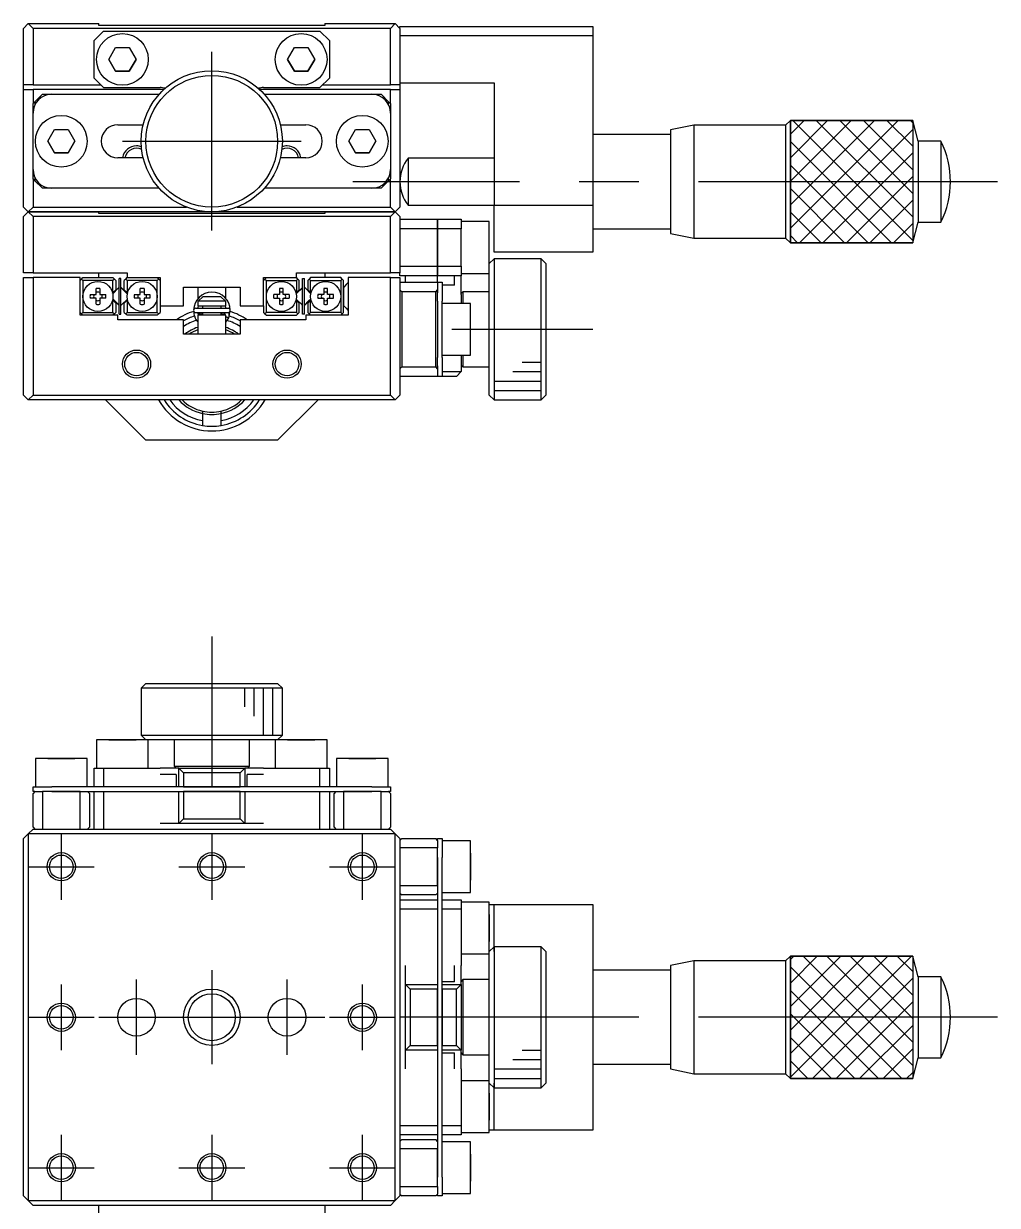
# Model space of a CAD drawing. Extents: x 10 to 399, y -6 to 244.
# Drawn here: x 101.4 to 204.9, y 118.2 to 243.9 of the extents above; entities that cross this region are included whole.
import ezdxf

# ---------------------------------------------------------------- set-up
doc = ezdxf.new("R2010")
doc.units = 0
doc.linetypes.add('CENTER', pattern=[50.8, 31.75, -6.35, 6.35, -6.35])
doc.layers.get('0').update_dxf_attribs({"linetype": 'CONTINUOUS'})
doc.layers.add('CENTER', color=1, linetype='CENTER')

msp = doc.modelspace()

# ---------------------------------------------------------------- linework, layer by layer
at = {"color": 7, "linetype": 'CONTINUOUS'}
for p, q in [((101.39, 243.39), (101.89, 243.89)), ((101.89, 243.89), (102.39, 243.39)), ((101.89, 243.89), (109.39, 243.89)), ((109.39, 243.69), (109.39, 243.89)), ((133.39, 243.89), (133.39, 243.69)), ((133.39, 243.89), (140.89, 243.89)), ((140.39, 243.39), (140.89, 243.89)), ((140.89, 243.89), (141.39, 243.39)), ((101.39, 237.39), (101.39, 243.39)), ((102.39, 243.39), (102.39, 237.39)), ((140.39, 243.39), (102.39, 243.39)), ((109.89, 243.09), (108.89, 242.09)), ((133.39, 243.69), (109.39, 243.69)), ((109.89, 243.09), (132.89, 243.09)), ((133.89, 242.09), (132.89, 243.09)), ((140.39, 237.39), (140.39, 243.39)), ((141.39, 243.59), (161.89, 243.59)), ((141.39, 243.39), (141.39, 243.59)), ((141.39, 243.39), (141.39, 237.39)), ((161.89, 242.59), (141.39, 242.59)), ((161.89, 243.59), (161.89, 242.59)), ((161.89, 242.59), (161.89, 224.59)), ((108.89, 238.09), (108.89, 242.09)), ((110.45, 240.09), (111.17, 241.34)), ((111.17, 241.34), (112.61, 241.34)), ((112.61, 241.34), (113.34, 240.09)), ((129.45, 240.09), (130.17, 241.34)), ((130.17, 241.34), (131.61, 241.34)), ((131.61, 241.34), (132.34, 240.09)), ((133.89, 242.09), (133.89, 238.09)), ((111.17, 238.84), (110.45, 240.09)), ((110.45, 240.09), (111.17, 238.84)), ((113.34, 240.09), (112.61, 238.84)), ((112.61, 238.84), (113.34, 240.09)), ((130.17, 238.84), (129.45, 240.09)), ((129.45, 240.09), (130.17, 238.84)), ((132.34, 240.09), (131.61, 238.84)), ((131.61, 238.84), (132.34, 240.09)), ((112.61, 238.84), (111.17, 238.84)), ((111.17, 238.84), (112.61, 238.84)), ((131.61, 238.84), (130.17, 238.84)), ((130.17, 238.84), (131.61, 238.84)), ((108.89, 238.09), (109.89, 237.09)), ((132.89, 237.09), (133.89, 238.09)), ((141.39, 237.59), (151.39, 237.59)), ((151.39, 237.59), (151.39, 224.59)), ((102.39, 237.39), (101.39, 237.39)), ((101.39, 236.89), (101.39, 237.39)), ((101.39, 236.89), (102.39, 236.89)), ((101.39, 224.39), (101.39, 236.89)), ((102.39, 237.39), (109.59, 237.39)), ((102.39, 236.89), (102.39, 235.39)), ((116.29, 236.89), (102.39, 236.89)), ((103.39, 236.39), (102.59, 235.59)), ((103.39, 236.39), (104.39, 236.39)), ((104.39, 236.39), (115.8, 236.39)), ((109.89, 237.09), (115.89, 237.09)), ((140.39, 236.89), (126.49, 236.89)), ((126.89, 237.09), (132.89, 237.09)), ((126.98, 236.39), (138.39, 236.39)), ((133.19, 237.39), (140.39, 237.39)), ((138.39, 236.39), (139.39, 236.39)), ((140.19, 235.59), (139.39, 236.39)), ((141.39, 237.39), (140.39, 237.39)), ((140.39, 235.39), (140.39, 236.89)), ((140.39, 236.89), (141.39, 236.89)), ((141.39, 237.39), (141.39, 236.89)), ((141.39, 236.89), (141.39, 224.39)), ((102.39, 235.39), (102.59, 235.59)), ((102.39, 234.39), (102.39, 235.39)), ((102.59, 235.59), (102.59, 235.27)), ((140.19, 235.27), (140.19, 235.59)), ((140.19, 235.59), (140.39, 235.39)), ((140.39, 235.39), (140.39, 234.39)), ((102.39, 228.39), (102.39, 234.39)), ((140.39, 234.39), (140.39, 228.39)), ((103.95, 231.39), (104.67, 232.64)), ((104.67, 232.64), (106.11, 232.64)), ((106.11, 232.64), (106.84, 231.39)), ((111.39, 233.14), (114.1, 233.14)), ((128.68, 233.14), (131.39, 233.14)), ((135.95, 231.39), (136.67, 232.64)), ((136.67, 232.64), (138.11, 232.64)), ((138.11, 232.64), (138.84, 231.39)), ((172.64, 233.09), (170.14, 232.59)), ((170.14, 232.59), (170.14, 225.23)), ((172.64, 233.09), (172.64, 225.06)), ((182.39, 233.09), (172.64, 233.09)), ((182.89, 233.59), (182.39, 233.09)), ((182.39, 233.09), (182.39, 225.06)), ((182.89, 233.59), (195.89, 233.59)), ((182.89, 220.59), (182.89, 233.59)), ((195.89, 233.59), (195.89, 224.89)), ((196.48, 231.39), (195.89, 233.59)), ((195.89, 233.59), (195.89, 220.59)), ((104.67, 230.14), (103.95, 231.39)), ((103.95, 231.39), (104.67, 230.14)), ((106.84, 231.39), (106.11, 230.14)), ((106.11, 230.14), (106.84, 231.39)), ((136.67, 230.14), (135.95, 231.39)), ((135.95, 231.39), (136.67, 230.14)), ((138.84, 231.39), (138.11, 230.14)), ((138.11, 230.14), (138.84, 231.39)), ((170.14, 232.09), (161.89, 232.09)), ((196.48, 231.39), (196.48, 225.64)), ((198.89, 231.39), (196.48, 231.39)), ((198.89, 231.39), (198.89, 225.64)), ((106.11, 230.14), (104.67, 230.14)), ((104.67, 230.14), (106.11, 230.14)), ((138.11, 230.14), (136.67, 230.14)), ((136.67, 230.14), (138.11, 230.14)), ((114.1, 229.64), (111.39, 229.64)), ((131.39, 229.64), (128.68, 229.64)), ((142.27, 229.59), (142.27, 226.25)), ((151.39, 229.59), (142.27, 229.59)), ((102.39, 227.39), (102.39, 228.39)), ((102.59, 227.52), (102.59, 227.19)), ((140.19, 227.19), (140.19, 227.52)), ((140.39, 228.39), (140.39, 227.39)), ((102.59, 227.19), (102.39, 227.39)), ((102.39, 227.39), (102.39, 224.39)), ((102.59, 227.19), (103.39, 226.39)), ((104.39, 226.39), (103.39, 226.39)), ((115.8, 226.39), (104.39, 226.39)), ((138.39, 226.39), (126.98, 226.39)), ((139.39, 226.39), (138.39, 226.39)), ((139.39, 226.39), (140.19, 227.19)), ((140.39, 227.39), (140.19, 227.19)), ((140.39, 224.39), (140.39, 227.39)), ((142.27, 226.25), (142.27, 224.59)), ((170.14, 225.23), (170.14, 221.59)), ((172.64, 225.06), (172.64, 221.09)), ((182.39, 225.06), (182.39, 221.09)), ((196.48, 225.64), (196.48, 222.79)), ((198.89, 225.64), (198.89, 222.79)), ((101.39, 224.39), (101.89, 223.89)), ((101.39, 223.39), (101.89, 223.89)), ((101.89, 223.89), (102.39, 224.39)), ((121.39, 223.89), (101.89, 223.89)), ((101.89, 223.89), (102.39, 223.39)), ((101.89, 223.89), (109.39, 223.89)), ((102.39, 224.39), (118.7, 224.39)), ((109.39, 223.69), (109.39, 223.89)), ((133.39, 223.69), (109.39, 223.69)), ((140.89, 223.89), (121.39, 223.89)), ((124.08, 224.39), (140.39, 224.39)), ((133.39, 223.89), (133.39, 223.69)), ((133.39, 223.89), (140.89, 223.89)), ((140.39, 224.39), (140.89, 223.89)), ((140.39, 223.39), (140.89, 223.89)), ((140.89, 223.89), (141.39, 224.39)), ((140.89, 223.89), (141.39, 223.39)), ((142.27, 224.59), (151.39, 224.59)), ((151.39, 224.59), (161.89, 224.59)), ((151.39, 219.59), (151.39, 224.59)), ((161.89, 224.59), (161.89, 219.59)), ((182.89, 224.89), (182.89, 220.59)), ((101.39, 217.39), (101.39, 223.39)), ((140.39, 223.39), (102.39, 223.39)), ((102.39, 223.39), (102.39, 217.39)), ((140.39, 217.39), (140.39, 223.39)), ((141.39, 223.39), (141.39, 217.39)), ((141.39, 223.09), (145.39, 223.09)), ((145.39, 223.09), (147.89, 223.09)), ((145.39, 222.09), (145.39, 223.09)), ((145.39, 223.09), (145.39, 222.09)), ((147.89, 223.09), (147.89, 222.09)), ((150.89, 222.84), (147.89, 222.84)), ((150.89, 217.34), (150.89, 222.84)), ((195.89, 220.59), (196.48, 222.79)), ((196.48, 222.79), (198.89, 222.79)), ((145.39, 222.09), (141.39, 222.09)), ((147.89, 222.09), (145.39, 222.09)), ((145.39, 222.09), (145.39, 218.09)), ((145.39, 218.09), (145.39, 222.09)), ((147.89, 218.09), (147.89, 222.09)), ((161.89, 222.09), (170.14, 222.09)), ((170.14, 221.59), (172.64, 221.09)), ((172.64, 221.09), (182.39, 221.09)), ((182.39, 221.09), (182.89, 220.59)), ((195.89, 220.59), (182.89, 220.59)), ((151.39, 218.89), (150.89, 218.39)), ((161.89, 219.59), (151.39, 219.59)), ((151.39, 218.89), (151.39, 203.89)), ((156.39, 218.89), (151.39, 218.89)), ((156.39, 203.89), (156.39, 218.89)), ((156.89, 218.39), (156.39, 218.89)), ((102.39, 217.39), (101.39, 217.39)), ((102.39, 217.39), (112.39, 217.39)), ((109.39, 216.89), (109.39, 217.39)), ((112.39, 217.39), (112.39, 216.89)), ((130.39, 216.89), (130.39, 217.39)), ((130.39, 217.39), (140.39, 217.39)), ((133.39, 217.39), (133.39, 216.89)), ((141.39, 217.39), (140.39, 217.39)), ((141.39, 218.09), (145.39, 218.09)), ((141.39, 217.09), (141.39, 217.39)), ((145.39, 218.09), (147.89, 218.09)), ((145.39, 217.09), (145.39, 218.09)), ((145.39, 218.09), (145.39, 217.09)), ((147.89, 218.09), (147.89, 217.09)), ((156.89, 218.39), (156.89, 204.39)), ((101.39, 216.89), (102.39, 216.89)), ((101.39, 204.39), (101.39, 216.89)), ((107.39, 216.89), (102.39, 216.89)), ((102.39, 216.89), (102.39, 204.39)), ((107.39, 212.89), (107.39, 216.89)), ((107.54, 216.74), (107.39, 216.59)), ((107.54, 216.74), (107.69, 216.89)), ((107.69, 216.59), (107.54, 216.74)), ((107.69, 216.89), (110.89, 216.89)), ((107.69, 216.59), (107.69, 214.89)), ((110.89, 216.59), (107.69, 216.59)), ((110.89, 216.89), (111.04, 216.74)), ((111.04, 216.74), (110.89, 216.59)), ((110.89, 215.29), (110.89, 216.59)), ((111.19, 216.59), (111.04, 216.74)), ((111.19, 216.59), (111.19, 215.59)), ((111.54, 212.99), (111.54, 216.79)), ((111.74, 216.79), (111.54, 216.79)), ((111.74, 212.99), (111.74, 216.79)), ((112.24, 216.74), (112.09, 216.59)), ((112.09, 215.59), (112.09, 216.59)), ((112.24, 216.74), (112.39, 216.89)), ((112.39, 216.59), (112.24, 216.74)), ((112.39, 216.89), (115.89, 216.89)), ((112.39, 216.59), (112.39, 215.29)), ((115.59, 216.59), (112.39, 216.59)), ((115.59, 216.89), (115.74, 216.74)), ((115.74, 216.74), (115.59, 216.59)), ((115.59, 214.89), (115.59, 216.59)), ((115.89, 216.59), (115.74, 216.74)), ((115.89, 216.89), (115.89, 213.89)), ((126.89, 216.89), (130.39, 216.89)), ((126.89, 213.89), (126.89, 216.89)), ((126.89, 216.59), (127.04, 216.74)), ((127.19, 216.89), (127.04, 216.74)), ((127.04, 216.74), (127.19, 216.59)), ((127.19, 214.89), (127.19, 216.59)), ((127.19, 216.59), (130.39, 216.59)), ((130.54, 216.74), (130.39, 216.89)), ((130.39, 216.59), (130.54, 216.74)), ((130.39, 216.59), (130.39, 215.29)), ((130.54, 216.74), (130.69, 216.59)), ((130.69, 215.59), (130.69, 216.59)), ((131.04, 216.79), (131.24, 216.79)), ((131.04, 212.99), (131.04, 216.79)), ((131.24, 212.99), (131.24, 216.79)), ((131.59, 216.59), (131.74, 216.74)), ((131.59, 216.59), (131.59, 215.59)), ((131.89, 216.89), (131.74, 216.74)), ((131.74, 216.74), (131.89, 216.59)), ((135.09, 216.89), (131.89, 216.89)), ((131.89, 216.59), (135.09, 216.59)), ((131.89, 215.29), (131.89, 216.59)), ((135.24, 216.74), (135.09, 216.89)), ((135.09, 216.59), (135.24, 216.74)), ((135.09, 216.59), (135.09, 214.89)), ((135.24, 216.74), (135.39, 216.59)), ((135.39, 213.19), (135.39, 216.59)), ((135.66, 216.14), (135.41, 215.89)), ((135.89, 216.37), (135.66, 216.14)), ((135.89, 216.89), (135.89, 212.89)), ((140.39, 216.89), (135.89, 216.89)), ((140.39, 204.39), (140.39, 216.89)), ((140.39, 216.89), (141.39, 216.89)), ((145.39, 217.09), (141.39, 217.09)), ((141.39, 216.89), (141.39, 204.39)), ((141.39, 216.39), (145.39, 216.39)), ((141.99, 216.39), (141.99, 217.09)), ((147.89, 217.09), (145.39, 217.09)), ((145.39, 216.39), (145.39, 217.09)), ((145.39, 216.39), (145.39, 215.59)), ((145.39, 216.39), (145.89, 216.39)), ((145.89, 216.39), (145.89, 214.39)), ((147.19, 216.09), (147.19, 217.09)), ((147.89, 217.34), (150.89, 217.34)), ((147.89, 215.09), (147.89, 217.09)), ((150.89, 204.39), (150.89, 217.34)), ((150.89, 215.39), (150.89, 217.34)), ((107.69, 214.89), (107.69, 213.19)), ((108.47, 215.09), (109.09, 215.09)), ((109.09, 215.09), (109.09, 215.72)), ((109.49, 215.72), (109.49, 215.09)), ((109.49, 215.09), (110.12, 215.09)), ((110.85, 215.25), (110.89, 215.29)), ((111.48, 215.79), (110.87, 215.18)), ((110.89, 215.29), (111.19, 215.59)), ((111.77, 215.79), (112.41, 215.15)), ((112.42, 215.18), (111.8, 215.79)), ((112.09, 215.59), (112.39, 215.29)), ((112.39, 215.29), (112.43, 215.25)), ((113.17, 215.09), (113.79, 215.09)), ((113.79, 215.09), (113.79, 215.72)), ((114.19, 215.72), (114.19, 215.09)), ((114.19, 215.09), (114.82, 215.09)), ((115.59, 213.19), (115.59, 214.89)), ((118.39, 215.89), (120.32, 215.89)), ((118.39, 213.89), (118.39, 215.89)), ((119.89, 215.89), (119.89, 214.62)), ((119.95, 214.39), (120.48, 214.89)), ((120.32, 215.89), (122.47, 215.89)), ((120.48, 214.89), (122.31, 214.89)), ((122.31, 214.89), (122.84, 214.39)), ((122.47, 215.89), (124.39, 215.89)), ((122.89, 214.66), (122.89, 215.89)), ((124.39, 215.89), (124.39, 213.89)), ((127.19, 213.19), (127.19, 214.89)), ((128.59, 215.09), (127.97, 215.09)), ((128.59, 215.72), (128.59, 215.09)), ((128.99, 215.09), (128.99, 215.72)), ((129.62, 215.09), (128.99, 215.09)), ((130.39, 215.29), (130.35, 215.25)), ((131.02, 215.79), (130.37, 215.15)), ((130.98, 215.79), (130.37, 215.18)), ((130.69, 215.59), (130.39, 215.29)), ((131.92, 215.18), (131.3, 215.79)), ((131.89, 215.29), (131.59, 215.59)), ((131.93, 215.25), (131.89, 215.29)), ((133.29, 215.09), (132.67, 215.09)), ((133.29, 215.72), (133.29, 215.09)), ((133.69, 215.09), (133.69, 215.72)), ((134.32, 215.09), (133.69, 215.09)), ((135.09, 214.89), (135.09, 213.19)), ((135.41, 213.89), (135.41, 215.89)), ((141.39, 215.59), (141.59, 215.39)), ((141.59, 215.39), (141.59, 207.39)), ((145.19, 215.39), (141.59, 215.39)), ((145.19, 215.39), (145.39, 215.59)), ((145.19, 207.39), (145.19, 215.39)), ((145.39, 215.59), (145.39, 215.27)), ((145.39, 215.27), (145.39, 215.59)), ((145.39, 214.39), (145.39, 215.27)), ((147.19, 216.09), (145.89, 216.09)), ((148.09, 215.39), (147.89, 215.19)), ((147.89, 215.09), (147.89, 214.14)), ((148.09, 215.39), (148.09, 214.14)), ((150.89, 215.39), (148.09, 215.39)), ((150.89, 207.39), (150.89, 215.39)), ((150.89, 207.39), (150.89, 215.39)), ((109.09, 214.69), (108.47, 214.69)), ((109.09, 214.07), (109.09, 214.69)), ((109.49, 214.69), (109.49, 214.07)), ((110.12, 214.69), (109.49, 214.69)), ((110.89, 214.49), (110.85, 214.53)), ((111.13, 214.38), (110.87, 214.64)), ((110.87, 214.61), (111.48, 213.99)), ((111.19, 214.19), (110.89, 214.49)), ((110.89, 213.19), (110.89, 214.49)), ((111.52, 213.99), (111.13, 214.38)), ((111.19, 214.19), (111.19, 213.19)), ((111.8, 213.99), (112.42, 214.61)), ((112.39, 214.49), (112.09, 214.19)), ((112.09, 213.19), (112.09, 214.19)), ((112.43, 214.53), (112.39, 214.49)), ((112.39, 214.49), (112.39, 213.19)), ((113.79, 214.69), (113.17, 214.69)), ((113.79, 214.07), (113.79, 214.69)), ((114.19, 214.69), (114.19, 214.07)), ((114.82, 214.69), (114.19, 214.69)), ((115.89, 213.89), (115.89, 213.19)), ((115.89, 213.89), (118.39, 213.89)), ((123.13, 213.62), (119.68, 213.62)), ((119.89, 214.62), (119.89, 214.62)), ((119.89, 214.62), (119.89, 214.62)), ((119.95, 214.39), (119.89, 214.39)), ((119.89, 214.39), (119.89, 213.89)), ((119.89, 213.89), (122.89, 213.89)), ((119.92, 213.62), (119.99, 213.89)), ((122.84, 214.39), (119.95, 214.39)), ((120.39, 213.89), (120.39, 213.62)), ((122.39, 213.62), (122.39, 213.89)), ((122.82, 213.89), (122.89, 213.62)), ((122.89, 214.39), (122.84, 214.39)), ((122.89, 213.89), (122.89, 214.39)), ((124.39, 213.89), (126.89, 213.89)), ((126.89, 213.89), (126.89, 213.19)), ((127.97, 214.69), (128.59, 214.69)), ((128.59, 214.69), (128.59, 214.07)), ((128.99, 214.07), (128.99, 214.69)), ((128.99, 214.69), (129.62, 214.69)), ((130.35, 214.53), (130.39, 214.49)), ((130.37, 214.61), (130.98, 213.99)), ((130.39, 214.49), (130.39, 213.19)), ((130.39, 214.49), (130.69, 214.19)), ((130.69, 213.19), (130.69, 214.19)), ((131.27, 213.99), (131.65, 214.38)), ((131.3, 213.99), (131.92, 214.61)), ((131.59, 214.19), (131.89, 214.49)), ((131.59, 214.19), (131.59, 213.19)), ((131.65, 214.38), (131.91, 214.64)), ((131.89, 214.49), (131.93, 214.53)), ((131.89, 213.19), (131.89, 214.49)), ((132.67, 214.69), (133.29, 214.69)), ((133.29, 214.69), (133.29, 214.07)), ((133.69, 214.07), (133.69, 214.69)), ((133.69, 214.69), (134.32, 214.69)), ((135.41, 213.89), (135.66, 213.64)), ((135.66, 213.64), (135.89, 213.41)), ((145.39, 214.39), (145.39, 208.39)), ((145.89, 208.39), (145.89, 214.39)), ((148.89, 214.14), (145.89, 214.14)), ((148.89, 208.64), (148.89, 214.14)), ((107.39, 213.19), (107.54, 213.04)), ((111.39, 212.89), (107.39, 212.89)), ((107.54, 213.04), (107.69, 213.19)), ((107.69, 212.89), (107.54, 213.04)), ((107.69, 213.19), (110.89, 213.19)), ((110.89, 213.19), (111.04, 213.04)), ((111.04, 213.04), (110.89, 212.89)), ((111.04, 213.04), (111.19, 213.19)), ((111.39, 212.39), (111.39, 212.89)), ((118.39, 212.39), (111.39, 212.39)), ((111.54, 212.99), (111.74, 212.99)), ((112.09, 213.19), (112.24, 213.04)), ((112.24, 213.04), (112.39, 213.19)), ((112.39, 212.89), (112.24, 213.04)), ((112.39, 213.19), (115.59, 213.19)), ((115.59, 212.89), (112.39, 212.89)), ((115.59, 213.19), (115.74, 213.04)), ((115.74, 213.04), (115.59, 212.89)), ((115.74, 213.04), (115.89, 213.19)), ((118.39, 210.89), (118.39, 212.39)), ((119.6, 212.68), (119.6, 212.68)), ((119.6, 212.68), (119.6, 212.68)), ((119.6, 212.68), (119.6, 212.67)), ((119.6, 212.67), (119.6, 212.67)), ((119.6, 212.67), (119.6, 212.67)), ((119.6, 212.67), (119.6, 212.66)), ((119.6, 212.66), (119.62, 212.62)), ((119.62, 212.62), (119.62, 212.62)), ((119.62, 212.62), (119.62, 212.62)), ((119.62, 212.62), (119.62, 212.62)), ((119.62, 212.62), (119.62, 212.62)), ((119.62, 212.62), (119.63, 212.6)), ((119.68, 213.17), (123.13, 213.17)), ((122.89, 212.89), (119.89, 212.89)), ((119.89, 212.89), (119.89, 210.89)), ((119.99, 212.89), (119.92, 213.17)), ((120.01, 212.94), (120.02, 212.96)), ((120.01, 212.93), (120.01, 212.94)), ((120.01, 212.92), (120.01, 212.93)), ((120.01, 212.9), (120.01, 212.92)), ((120.01, 212.89), (120.01, 212.9)), ((120.02, 212.98), (120.03, 213)), ((120.02, 212.97), (120.02, 212.98)), ((120.02, 212.96), (120.02, 212.97)), ((120.03, 213.01), (120.04, 213.02)), ((120.03, 213), (120.03, 213.01)), ((120.04, 213.02), (120.05, 213.03)), ((120.05, 213.04), (120.06, 213.06)), ((120.05, 213.03), (120.05, 213.04)), ((120.06, 213.06), (120.07, 213.07)), ((120.07, 213.07), (120.08, 213.08)), ((120.08, 213.08), (120.09, 213.09)), ((120.09, 213.09), (120.1, 213.1)), ((120.1, 213.1), (120.11, 213.11)), ((120.11, 213.11), (120.12, 213.11)), ((120.12, 213.11), (120.13, 213.12)), ((120.13, 213.12), (120.14, 213.13)), ((120.14, 213.13), (120.15, 213.14)), ((120.15, 213.14), (120.16, 213.14)), ((120.16, 213.14), (120.17, 213.15)), ((120.17, 213.15), (120.19, 213.15)), ((120.19, 213.15), (120.2, 213.16)), ((120.2, 213.16), (120.21, 213.16)), ((120.21, 213.16), (120.23, 213.17)), ((120.23, 213.17), (120.24, 213.17)), ((120.24, 213.17), (120.25, 213.17)), ((120.25, 213.17), (120.27, 213.17)), ((120.27, 213.17), (120.28, 213.17)), ((120.28, 213.17), (120.29, 213.17)), ((120.39, 213.17), (120.39, 212.89)), ((120.39, 213.01), (120.39, 212.89)), ((122.39, 212.89), (122.39, 213.17)), ((122.39, 212.89), (122.39, 213.01)), ((122.39, 212.89), (122.39, 213.01)), ((122.53, 213.17), (122.54, 213.17)), ((122.54, 213.17), (122.56, 213.17)), ((122.56, 213.17), (122.57, 213.17)), ((122.57, 213.17), (122.58, 213.17)), ((122.58, 213.17), (122.6, 213.16)), ((122.6, 213.16), (122.61, 213.16)), ((122.61, 213.16), (122.62, 213.16)), ((122.62, 213.16), (122.63, 213.15)), ((122.63, 213.15), (122.65, 213.15)), ((122.65, 213.15), (122.66, 213.14)), ((122.66, 213.14), (122.67, 213.13)), ((122.67, 213.13), (122.68, 213.13)), ((122.68, 213.13), (122.69, 213.12)), ((122.69, 213.12), (122.7, 213.11)), ((122.7, 213.11), (122.71, 213.1)), ((122.71, 213.1), (122.72, 213.09)), ((122.72, 213.09), (122.73, 213.08)), ((122.73, 213.08), (122.74, 213.07)), ((122.74, 213.07), (122.75, 213.06)), ((122.75, 213.06), (122.76, 213.05)), ((122.76, 213.05), (122.77, 213.04)), ((122.77, 213.04), (122.77, 213.03)), ((122.77, 213.03), (122.78, 213.02)), ((122.78, 213.02), (122.78, 213)), ((122.78, 213), (122.79, 212.99)), ((122.79, 212.99), (122.79, 212.98)), ((122.79, 212.98), (122.8, 212.97)), ((122.8, 212.97), (122.8, 212.95)), ((122.8, 212.95), (122.8, 212.94)), ((122.8, 212.94), (122.8, 212.93)), ((122.8, 212.93), (122.8, 212.91)), ((122.8, 212.91), (122.8, 212.9)), ((122.8, 212.9), (122.8, 212.89)), ((122.89, 210.89), (122.89, 212.89)), ((122.91, 212.71), (122.89, 212.72)), ((123.19, 212.61), (122.89, 212.71)), ((122.89, 212.14), (123.19, 212.62)), ((122.92, 212.7), (122.91, 212.71)), ((122.94, 212.69), (122.92, 212.7)), ((122.96, 212.69), (122.94, 212.69)), ((122.98, 212.68), (122.96, 212.69)), ((122.99, 212.67), (122.98, 212.68)), ((123.01, 212.66), (122.99, 212.67)), ((123.03, 212.66), (123.01, 212.66)), ((123.05, 212.65), (123.03, 212.66)), ((123.06, 212.64), (123.05, 212.65)), ((123.08, 212.64), (123.06, 212.64)), ((123.09, 212.63), (123.08, 212.64)), ((123.11, 212.63), (123.09, 212.63)), ((123.12, 212.62), (123.11, 212.63)), ((123.14, 212.62), (123.12, 212.62)), ((123.15, 212.62), (123.14, 212.62)), ((123.16, 212.61), (123.15, 212.62)), ((123.17, 212.61), (123.16, 212.61)), ((123.18, 212.61), (123.17, 212.61)), ((123.19, 212.61), (123.18, 212.61)), ((123.18, 212.61), (123.18, 212.61)), ((123.18, 212.58), (123.19, 212.61)), ((123.19, 212.61), (123.36, 213.37)), ((123.19, 212.62), (123.21, 212.65)), ((123.19, 212.62), (123.19, 212.62)), ((123.19, 212.62), (123.19, 212.61)), ((123.19, 212.61), (123.19, 212.61)), ((123.2, 213.17), (123.2, 213.18)), ((123.21, 213.14), (123.2, 213.17)), ((123.23, 213.1), (123.21, 213.14)), ((123.21, 212.65), (123.22, 212.68)), ((123.22, 212.68), (123.23, 212.72)), ((123.23, 213.07), (123.23, 213.1)), ((123.24, 213.03), (123.23, 213.07)), ((123.23, 212.72), (123.24, 212.75)), ((123.25, 213), (123.24, 213.03)), ((123.24, 212.79), (123.25, 212.82)), ((123.24, 212.75), (123.24, 212.79)), ((123.25, 212.96), (123.25, 213)), ((123.25, 212.93), (123.25, 212.96)), ((123.25, 212.89), (123.25, 212.93)), ((123.25, 212.86), (123.25, 212.89)), ((123.25, 212.82), (123.25, 212.86)), ((124.39, 212.39), (124.39, 210.89)), ((131.39, 212.39), (124.39, 212.39)), ((127.04, 213.04), (126.89, 213.19)), ((127.19, 213.19), (127.04, 213.04)), ((127.04, 213.04), (127.19, 212.89)), ((130.39, 213.19), (127.19, 213.19)), ((127.19, 212.89), (130.39, 212.89)), ((130.54, 213.04), (130.39, 213.19)), ((130.39, 212.89), (130.54, 213.04)), ((130.69, 213.19), (130.54, 213.04)), ((131.24, 212.99), (131.04, 212.99)), ((131.39, 212.89), (131.39, 212.39)), ((135.89, 212.89), (131.39, 212.89)), ((131.74, 213.04), (131.59, 213.19)), ((131.89, 213.19), (131.74, 213.04)), ((131.74, 213.04), (131.89, 212.89)), ((135.09, 213.19), (131.89, 213.19)), ((135.24, 213.04), (135.09, 213.19)), ((135.09, 212.89), (135.24, 213.04)), ((135.39, 213.19), (135.24, 213.04)), ((124.39, 210.89), (118.39, 210.89)), ((145.89, 208.64), (148.89, 208.64)), ((147.89, 208.64), (147.89, 206.89)), ((148.09, 208.64), (148.09, 207.39)), ((141.59, 207.39), (141.39, 207.19)), ((141.59, 207.39), (145.19, 207.39)), ((145.39, 207.19), (145.19, 207.39)), ((145.39, 207.52), (145.39, 208.39)), ((145.39, 207.52), (145.39, 207.19)), ((145.39, 207.19), (145.39, 207.52)), ((145.89, 208.39), (145.89, 206.39)), ((147.89, 207.59), (148.09, 207.39)), ((148.09, 207.39), (150.89, 207.39)), ((150.89, 204.39), (150.89, 207.39)), ((145.39, 206.39), (141.39, 206.39)), ((145.39, 207.19), (145.39, 206.39)), ((145.89, 206.39), (145.39, 206.39)), ((145.89, 206.89), (147.89, 206.89)), ((147.39, 206.39), (145.89, 206.39)), ((147.89, 206.89), (147.39, 206.39)), ((101.39, 204.39), (101.89, 203.89)), ((101.89, 203.89), (102.39, 204.39)), ((140.89, 203.89), (101.89, 203.89)), ((102.39, 204.39), (140.39, 204.39)), ((110.09, 203.89), (114.39, 199.59)), ((128.39, 199.59), (132.69, 203.89)), ((140.39, 204.39), (140.89, 203.89)), ((140.89, 203.89), (141.39, 204.39)), ((150.89, 204.39), (151.39, 203.89)), ((151.39, 203.89), (156.39, 203.89)), ((156.39, 203.89), (156.89, 204.39)), ((156.39, 203.89), (156.39, 203.89)), ((156.89, 204.39), (156.89, 204.39)), ((120.39, 202.71), (120.39, 202.45)), ((120.39, 202.45), (120.39, 201.68)), ((122.39, 202.45), (122.39, 202.71)), ((122.39, 201.18), (122.39, 202.45)), ((122.39, 201.68), (122.39, 202.45)), ((120.39, 201.68), (120.39, 201.18)), ((122.39, 201.18), (122.39, 201.68)), ((128.39, 199.59), (114.39, 199.59)), ((114.39, 173.75), (113.89, 173.25)), ((114.39, 173.75), (121.32, 173.75)), ((121.32, 173.75), (128.39, 173.75)), ((128.89, 173.25), (128.39, 173.75)), ((121.31, 173.25), (113.89, 173.25)), ((113.89, 173.25), (113.89, 168.25)), ((128.89, 173.25), (121.31, 173.25)), ((128.89, 168.25), (128.89, 173.25)), ((111.89, 167.75), (109.14, 167.75)), ((114.39, 167.75), (109.14, 167.75)), ((109.14, 167.75), (109.14, 164.75)), ((111.17, 167.75), (110.45, 167.75)), ((110.45, 167.75), (111.17, 167.75)), ((112.61, 167.75), (111.17, 167.75)), ((111.17, 167.75), (112.61, 167.75)), ((114.39, 167.75), (111.89, 167.75)), ((113.34, 167.75), (112.61, 167.75)), ((112.61, 167.75), (113.34, 167.75)), ((113.89, 168.25), (128.89, 168.25)), ((113.89, 168.25), (114.39, 167.75)), ((128.39, 167.75), (114.39, 167.75)), ((114.64, 164.75), (114.64, 167.75)), ((117.39, 167.75), (117.39, 164.95)), ((125.39, 164.95), (125.39, 167.75)), ((128.14, 167.75), (128.14, 164.75)), ((128.39, 167.75), (128.89, 168.25)), ((130.89, 167.75), (128.39, 167.75)), ((133.64, 167.75), (128.39, 167.75)), ((130.17, 167.75), (129.45, 167.75)), ((129.45, 167.75), (130.17, 167.75)), ((131.61, 167.75), (130.17, 167.75)), ((130.17, 167.75), (131.61, 167.75)), ((133.64, 167.75), (130.89, 167.75)), ((132.34, 167.75), (131.61, 167.75)), ((131.61, 167.75), (132.34, 167.75)), ((133.64, 164.75), (133.64, 167.75)), ((105.39, 165.75), (102.64, 165.75)), ((108.14, 165.75), (102.64, 165.75)), ((102.64, 165.75), (102.64, 162.75)), ((104.67, 165.75), (103.95, 165.75)), ((103.95, 165.75), (104.67, 165.75)), ((106.11, 165.75), (104.67, 165.75)), ((104.67, 165.75), (106.11, 165.75)), ((108.14, 165.75), (105.39, 165.75)), ((106.84, 165.75), (106.11, 165.75)), ((106.11, 165.75), (106.84, 165.75)), ((108.14, 162.75), (108.14, 165.75)), ((108.89, 162.75), (108.89, 164.75)), ((108.89, 164.75), (109.89, 164.75)), ((109.89, 164.75), (109.89, 162.75)), ((109.89, 164.75), (115.89, 164.75)), ((117.59, 164.75), (115.89, 164.75)), ((117.39, 164.95), (125.39, 164.95)), ((117.39, 164.95), (117.59, 164.75)), ((117.89, 164.75), (117.59, 164.75)), ((117.89, 164.75), (120.14, 164.75)), ((117.89, 164.75), (118.39, 164.25)), ((117.89, 162.75), (117.89, 164.75)), ((120.14, 164.75), (122.64, 164.75)), ((122.64, 164.75), (124.89, 164.75)), ((124.89, 164.75), (124.39, 164.25)), ((125.19, 164.75), (124.89, 164.75)), ((124.89, 164.75), (124.89, 162.75)), ((125.19, 164.75), (125.39, 164.95)), ((126.89, 164.75), (125.19, 164.75)), ((126.89, 164.75), (132.89, 164.75)), ((132.89, 162.75), (132.89, 164.75)), ((132.89, 164.75), (133.89, 164.75)), ((133.89, 164.75), (133.89, 162.75)), ((137.39, 165.75), (134.64, 165.75)), ((140.14, 165.75), (134.64, 165.75)), ((134.64, 165.75), (134.64, 162.75)), ((136.67, 165.75), (135.95, 165.75)), ((135.95, 165.75), (136.67, 165.75)), ((138.11, 165.75), (136.67, 165.75)), ((136.67, 165.75), (138.11, 165.75)), ((140.14, 165.75), (137.39, 165.75)), ((138.84, 165.75), (138.11, 165.75)), ((138.11, 165.75), (138.84, 165.75)), ((140.14, 162.75), (140.14, 165.75)), ((117.62, 164.05), (115.89, 164.05)), ((117.62, 164.05), (117.62, 162.75)), ((118.39, 164.25), (118.39, 162.75)), ((124.39, 164.25), (118.39, 164.25)), ((124.39, 162.75), (124.39, 164.25)), ((126.89, 164.05), (125.16, 164.05)), ((125.16, 162.75), (125.16, 164.05)), ((102.39, 162.25), (102.39, 162.75)), ((102.39, 162.75), (104.39, 162.75)), ((102.59, 162.25), (102.39, 162.05)), ((102.59, 162.25), (102.39, 162.25)), ((102.59, 162.25), (103.39, 162.25)), ((103.39, 162.25), (103.39, 158.25)), ((104.39, 162.25), (103.39, 162.25)), ((104.39, 162.25), (103.39, 162.25)), ((118.39, 162.75), (104.39, 162.75)), ((107.39, 162.25), (104.39, 162.25)), ((104.39, 162.25), (107.39, 162.25)), ((107.39, 158.25), (107.39, 162.25)), ((107.39, 162.25), (118.39, 162.25)), ((108.39, 162.05), (108.19, 162.25)), ((108.89, 158.25), (108.89, 162.25)), ((109.89, 162.25), (109.89, 158.25)), ((117.89, 158.85), (117.89, 162.25)), ((118.39, 162.75), (124.39, 162.75)), ((124.39, 162.75), (118.39, 162.75)), ((118.39, 162.25), (124.39, 162.25)), ((118.39, 162.25), (118.39, 159.35)), ((124.39, 162.25), (118.39, 162.25)), ((138.39, 162.75), (124.39, 162.75)), ((124.39, 162.25), (135.39, 162.25)), ((124.39, 159.35), (124.39, 162.25)), ((124.89, 162.25), (124.89, 158.85)), ((132.89, 158.25), (132.89, 162.25)), ((133.89, 162.25), (133.89, 158.25)), ((134.59, 162.25), (134.39, 162.05)), ((135.39, 162.25), (135.39, 158.25)), ((138.39, 162.25), (135.39, 162.25)), ((135.39, 162.25), (138.39, 162.25)), ((138.39, 162.75), (140.39, 162.75)), ((139.39, 162.25), (138.39, 162.25)), ((139.39, 162.25), (138.39, 162.25)), ((139.39, 158.25), (139.39, 162.25)), ((139.39, 162.25), (140.19, 162.25)), ((140.39, 162.05), (140.19, 162.25)), ((140.39, 162.25), (140.19, 162.25)), ((140.39, 162.75), (140.39, 162.25)), ((102.39, 158.45), (102.39, 162.05)), ((108.39, 162.05), (108.39, 158.45)), ((134.39, 158.45), (134.39, 162.05)), ((140.39, 162.05), (140.39, 158.45)), ((102.39, 158.45), (102.59, 158.25)), ((108.19, 158.25), (108.39, 158.45)), ((117.89, 158.85), (115.89, 158.85)), ((118.39, 159.35), (117.89, 158.85)), ((124.89, 158.85), (117.89, 158.85)), ((118.39, 159.35), (124.39, 159.35)), ((124.39, 159.35), (124.89, 158.85)), ((126.89, 158.85), (124.89, 158.85)), ((134.39, 158.45), (134.59, 158.25)), ((140.19, 158.25), (140.39, 158.45)), ((101.39, 157.25), (101.89, 157.75)), ((101.39, 119.25), (101.39, 157.25)), ((101.89, 157.75), (102.39, 158.25)), ((140.89, 157.75), (101.89, 157.75)), ((101.89, 157.75), (101.89, 118.75)), ((102.39, 158.25), (140.39, 158.25)), ((140.39, 158.25), (140.89, 157.75)), ((140.89, 118.75), (140.89, 157.75)), ((140.89, 157.75), (141.39, 157.25)), ((141.39, 157.25), (141.39, 119.25)), ((141.59, 157.25), (141.39, 157.05)), ((141.59, 157.25), (145.19, 157.25)), ((145.39, 157.05), (145.19, 157.25)), ((145.39, 157.05), (145.39, 157.25)), ((145.39, 157.25), (145.89, 157.25)), ((145.89, 157.25), (145.89, 155.25)), ((145.39, 156.25), (141.39, 156.25)), ((145.39, 157.05), (145.39, 156.25)), ((145.39, 155.25), (145.39, 156.25)), ((145.39, 155.25), (145.39, 156.25)), ((148.89, 157), (145.89, 157)), ((148.89, 154.25), (148.89, 157)), ((148.89, 151.5), (148.89, 157)), ((145.39, 152.25), (145.39, 155.25)), ((145.39, 155.25), (145.39, 152.25)), ((145.89, 141.25), (145.89, 155.25)), ((148.89, 154.97), (148.89, 155.69)), ((148.89, 155.69), (148.89, 154.97)), ((148.89, 153.53), (148.89, 154.97)), ((148.89, 154.97), (148.89, 153.53)), ((148.89, 151.5), (148.89, 154.25)), ((148.89, 152.81), (148.89, 153.53)), ((148.89, 153.53), (148.89, 152.81)), ((141.39, 152.25), (145.39, 152.25)), ((145.39, 152.25), (145.39, 141.25)), ((141.39, 151.45), (141.59, 151.25)), ((145.19, 151.25), (141.59, 151.25)), ((145.19, 151.25), (145.39, 151.45)), ((145.89, 151.5), (148.89, 151.5)), ((141.39, 150.75), (145.39, 150.75)), ((145.39, 149.75), (141.39, 149.75)), ((145.89, 150.75), (147.89, 150.75)), ((147.89, 149.75), (145.89, 149.75)), ((147.89, 150.75), (147.89, 149.75)), ((150.89, 150.5), (147.89, 150.5)), ((147.89, 149.75), (147.89, 143.75)), ((150.89, 147.75), (150.89, 150.5)), ((150.89, 145.25), (150.89, 150.5)), ((150.89, 150.25), (151.39, 150.25)), ((151.39, 150.25), (161.89, 150.25)), ((151.39, 145.25), (151.39, 150.25)), ((161.89, 150.25), (161.89, 145.25)), ((150.89, 148.47), (150.89, 149.19)), ((150.89, 149.19), (150.89, 148.47)), ((150.89, 147.03), (150.89, 148.47)), ((150.89, 148.47), (150.89, 147.03)), ((150.89, 145.25), (150.89, 147.75)), ((150.89, 146.31), (150.89, 147.03)), ((150.89, 147.03), (150.89, 146.31)), ((151.39, 145.75), (150.89, 145.25)), ((151.39, 145.75), (151.39, 130.75)), ((156.39, 145.75), (151.39, 145.75)), ((156.39, 138.33), (156.39, 145.75)), ((156.89, 145.25), (156.39, 145.75)), ((147.89, 145), (150.89, 145)), ((150.89, 131.25), (150.89, 145.25)), ((151.39, 145.25), (151.39, 131.25)), ((156.89, 145.25), (156.89, 138.33)), ((161.89, 145.25), (161.89, 131.25)), ((182.89, 144.75), (182.39, 144.25)), ((182.89, 144.75), (182.89, 144.37)), ((182.89, 144.75), (195.89, 144.75)), ((182.89, 131.75), (182.89, 144.75)), ((195.89, 144.75), (195.89, 144.37)), ((196.48, 142.55), (195.89, 144.75)), ((195.89, 144.75), (195.89, 131.75)), ((141.99, 141.75), (141.99, 143.75)), ((147.19, 142.02), (147.19, 143.75)), ((147.89, 142.05), (147.89, 143.75)), ((170.14, 143.25), (161.89, 143.25)), ((172.64, 144.25), (170.14, 143.75)), ((170.14, 143.75), (170.14, 143.43)), ((170.14, 143.43), (170.14, 132.75)), ((172.64, 144.25), (172.64, 143.9)), ((182.39, 144.25), (172.64, 144.25)), ((172.64, 143.9), (172.64, 132.25)), ((182.39, 144.25), (182.39, 143.9)), ((182.39, 143.9), (182.39, 132.25)), ((147.19, 142.02), (145.89, 142.02)), ((148.09, 142.25), (147.89, 142.05)), ((147.89, 141.75), (147.89, 142.05)), ((148.09, 142.25), (148.09, 134.25)), ((150.89, 142.25), (148.09, 142.25)), ((196.48, 142.55), (196.48, 142.3)), ((198.89, 142.55), (196.48, 142.55)), ((196.48, 142.3), (196.48, 133.95)), ((198.89, 142.55), (198.89, 142.3)), ((198.89, 142.3), (198.89, 133.95)), ((141.99, 134.75), (141.99, 141.75)), ((142.49, 141.25), (141.99, 141.75)), ((141.99, 141.75), (145.39, 141.75)), ((145.39, 141.25), (142.49, 141.25)), ((142.49, 141.25), (142.49, 135.25)), ((145.39, 141.25), (145.39, 135.25)), ((145.39, 135.25), (145.39, 141.25)), ((145.89, 141.75), (147.89, 141.75)), ((147.39, 141.25), (145.89, 141.25)), ((145.89, 141.25), (145.89, 135.25)), ((145.89, 135.25), (145.89, 141.25)), ((147.89, 141.75), (147.39, 141.25)), ((147.39, 135.25), (147.39, 141.25)), ((147.89, 141.75), (147.89, 139.5)), ((147.89, 139.5), (147.89, 137)), ((156.39, 130.75), (156.39, 138.33)), ((156.89, 138.33), (156.89, 131.25)), ((147.89, 137), (147.89, 134.75)), ((142.49, 135.25), (141.99, 134.75)), ((145.39, 134.75), (141.99, 134.75)), ((141.99, 132.75), (141.99, 134.75)), ((142.49, 135.25), (145.39, 135.25)), ((145.39, 135.25), (145.39, 124.25)), ((145.89, 135.25), (147.39, 135.25)), ((145.89, 121.25), (145.89, 135.25)), ((147.89, 134.75), (145.89, 134.75)), ((145.89, 134.48), (147.19, 134.48)), ((147.19, 132.75), (147.19, 134.48)), ((147.89, 134.75), (147.39, 135.25)), ((147.89, 134.45), (147.89, 134.75)), ((147.89, 132.75), (147.89, 134.45)), ((147.89, 134.45), (148.09, 134.25)), ((148.09, 134.25), (150.89, 134.25)), ((161.89, 133.25), (170.14, 133.25)), ((195.89, 131.75), (196.48, 133.95)), ((196.48, 133.95), (198.89, 133.95)), ((147.89, 132.75), (147.89, 126.75)), ((170.14, 132.75), (172.64, 132.25)), ((172.64, 132.25), (182.39, 132.25)), ((182.39, 132.25), (182.89, 131.75)), ((150.89, 131.5), (147.89, 131.5)), ((150.89, 128.75), (150.89, 131.25)), ((150.89, 126), (150.89, 131.25)), ((150.89, 131.25), (151.39, 130.75)), ((151.39, 126.25), (151.39, 131.25)), ((151.39, 130.75), (156.39, 130.75)), ((156.39, 130.75), (156.89, 131.25)), ((161.89, 131.25), (161.89, 126.25)), ((195.89, 131.75), (182.89, 131.75)), ((150.89, 129.47), (150.89, 130.19)), ((150.89, 130.19), (150.89, 129.47)), ((150.89, 128.03), (150.89, 129.47)), ((150.89, 129.47), (150.89, 128.03)), ((150.89, 126), (150.89, 128.75)), ((150.89, 127.31), (150.89, 128.03)), ((150.89, 128.03), (150.89, 127.31)), ((141.39, 126.75), (145.39, 126.75)), ((145.39, 125.75), (141.39, 125.75)), ((145.89, 126.75), (147.89, 126.75)), ((147.89, 125.75), (145.89, 125.75)), ((147.89, 126.75), (147.89, 125.75)), ((147.89, 126), (150.89, 126)), ((151.39, 126.25), (150.89, 126.25)), ((161.89, 126.25), (151.39, 126.25)), ((141.59, 125.25), (141.39, 125.05)), ((141.59, 125.25), (145.19, 125.25)), ((145.39, 125.05), (145.19, 125.25)), ((148.89, 125), (145.89, 125)), ((148.89, 122.25), (148.89, 125)), ((148.89, 119.5), (148.89, 125)), ((145.39, 124.25), (141.39, 124.25)), ((145.39, 121.25), (145.39, 124.25)), ((145.39, 124.25), (145.39, 121.25)), ((148.89, 122.97), (148.89, 123.69)), ((148.89, 123.69), (148.89, 122.97)), ((148.89, 121.53), (148.89, 122.97)), ((148.89, 122.97), (148.89, 121.53)), ((148.89, 119.5), (148.89, 122.25)), ((145.39, 120.25), (145.39, 121.25)), ((145.39, 120.25), (145.39, 121.25)), ((145.89, 121.25), (145.89, 119.25)), ((148.89, 120.81), (148.89, 121.53)), ((148.89, 121.53), (148.89, 120.81)), ((141.39, 120.25), (145.39, 120.25)), ((141.39, 119.45), (141.59, 119.25)), ((145.19, 119.25), (145.39, 119.45)), ((145.39, 120.25), (145.39, 119.45)), ((145.39, 119.25), (145.39, 119.45)), ((145.89, 119.5), (148.89, 119.5)), ((101.89, 118.75), (101.39, 119.25)), ((101.89, 118.75), (140.89, 118.75)), ((102.39, 118.25), (101.89, 118.75)), ((140.39, 118.25), (102.39, 118.25)), ((109.39, 108.25), (109.39, 118.25)), ((133.39, 118.25), (133.39, 108.25)), ((140.89, 118.75), (140.39, 118.25)), ((141.39, 119.25), (140.89, 118.75)), ((145.19, 119.25), (141.59, 119.25)), ((145.89, 119.25), (145.39, 119.25))]:
    msp.add_line(p, q, dxfattribs=at)
at = {"color": 3, "linetype": 'CONTINUOUS'}
for p, q in [((182.89, 233.59), (182.89, 224.89)), ((195.89, 233.59), (182.89, 233.59)), ((182.89, 232.14), (184.35, 233.59)), ((182.89, 229.64), (186.85, 233.59)), ((182.89, 227.14), (189.35, 233.59)), ((182.89, 224.64), (191.85, 233.59)), ((182.89, 222.14), (194.35, 233.59)), ((183.15, 233.59), (195.89, 220.85)), ((183.85, 220.59), (195.89, 232.64)), ((185.65, 233.59), (195.89, 223.35)), ((188.15, 233.59), (195.89, 225.85)), ((190.65, 233.59), (195.89, 228.35)), ((193.15, 233.59), (195.89, 230.85)), ((195.65, 233.59), (195.89, 233.35)), ((182.89, 231.35), (193.65, 220.59)), ((186.35, 220.59), (195.89, 230.14)), ((182.89, 228.85), (191.15, 220.59)), ((188.85, 220.59), (195.89, 227.64)), ((182.89, 226.35), (188.65, 220.59)), ((191.35, 220.59), (195.89, 225.14)), ((182.89, 223.85), (186.15, 220.59)), ((195.89, 224.89), (195.89, 220.59)), ((193.85, 220.59), (195.89, 222.64)), ((182.89, 221.35), (183.65, 220.59)), ((182.89, 220.59), (195.89, 220.59)), ((154.39, 207.89), (156.39, 207.89)), ((153.39, 206.89), (156.39, 206.89)), ((151.39, 205.89), (156.39, 205.89)), ((151.39, 204.89), (156.39, 204.89)), ((124.89, 171.25), (124.89, 173.25)), ((125.89, 170.25), (125.89, 173.25)), ((126.89, 168.25), (126.89, 173.25)), ((127.89, 168.25), (127.89, 173.25)), ((195.89, 144.75), (182.89, 144.75)), ((182.89, 144.39), (183.25, 144.75)), ((182.89, 141.89), (185.75, 144.75)), ((182.89, 139.39), (188.25, 144.75)), ((182.89, 136.89), (190.75, 144.75)), ((182.89, 134.39), (193.25, 144.75)), ((182.89, 131.89), (195.75, 144.75)), ((184.25, 144.75), (195.89, 133.11)), ((186.75, 144.75), (195.89, 135.61)), ((189.25, 144.75), (195.89, 138.11)), ((191.75, 144.75), (195.89, 140.61)), ((194.25, 144.75), (195.89, 143.11)), ((182.89, 144.37), (182.89, 131.75)), ((182.89, 143.61), (194.75, 131.75)), ((195.89, 144.37), (195.89, 131.75)), ((185.25, 131.75), (195.89, 142.39)), ((182.89, 141.11), (192.25, 131.75)), ((187.75, 131.75), (195.89, 139.89)), ((182.89, 138.61), (189.75, 131.75)), ((190.25, 131.75), (195.89, 137.39)), ((182.89, 136.11), (187.25, 131.75)), ((154.39, 134.75), (156.39, 134.75)), ((192.75, 131.75), (195.89, 134.89)), ((153.39, 133.75), (156.39, 133.75)), ((182.89, 133.61), (184.75, 131.75)), ((151.39, 132.75), (156.39, 132.75)), ((195.25, 131.75), (195.89, 132.39)), ((151.39, 131.75), (156.39, 131.75)), ((182.89, 131.75), (195.89, 131.75))]:
    msp.add_line(p, q, dxfattribs=at)
at = {"color": 7, "linetype": 'CONTINUOUS'}
for centre, radius in [((111.89, 240.09), 2.75), ((130.89, 240.09), 2.75), ((121.39, 231.39), 7.5), ((121.39, 231.39), 7), ((105.39, 231.39), 2.75), ((137.39, 231.39), 2.75), ((109.29, 214.89), 1.6), ((113.99, 214.89), 1.6), ((128.79, 214.89), 1.6), ((133.49, 214.89), 1.6), ((113.39, 207.69), 1.25), ((129.39, 207.69), 1.25), ((105.39, 154.25), 1.25), ((121.39, 154.25), 1.25), ((137.39, 154.25), 1.25), ((121.39, 138.25), 2.5), ((105.39, 138.25), 1.25), ((113.39, 138.25), 2), ((129.39, 138.25), 2), ((137.39, 138.25), 1.25), ((105.39, 122.25), 1.25), ((121.39, 122.25), 1.25), ((137.39, 122.25), 1.25)]:
    msp.add_circle(centre, radius, dxfattribs=at)
at = {"color": 3, "linetype": 'CONTINUOUS'}
for centre, radius in [((113.39, 207.69), 1.5), ((129.39, 207.69), 1.5), ((105.39, 154.25), 1.5), ((121.39, 154.25), 1.5), ((137.39, 154.25), 1.5), ((121.39, 138.25), 3), ((105.39, 138.25), 1.5), ((137.39, 138.25), 1.5), ((105.39, 122.25), 1.5), ((121.39, 122.25), 1.5), ((137.39, 122.25), 1.5)]:
    msp.add_circle(centre, radius, dxfattribs=at)
at = {"color": 7, "linetype": 'CONTINUOUS'}
for centre, radius, start, end in [((104.39, 234.39), 2, 90, 180), ((115.89, 235.09), 2, 74.335, 90), ((126.89, 235.09), 2, 90, 105.665), ((138.39, 234.39), 2, 0, 90), ((111.39, 231.39), 1.75, 90, 270), ((131.39, 231.39), 1.75, 270, 90), ((190.15, 227.09), 9.75, 333.8162, 26.1838), ((113.39, 229.39), 1.25, 63.8142, 168.463), ((129.39, 229.39), 1.25, 11.537, 116.1858), ((145.39, 227.09), 4, 141.3178, 180), ((104.39, 228.39), 2, 180, 270), ((138.39, 228.39), 2, 270, 0), ((145.39, 227.09), 4, 180, 218.6822), ((109.29, 214.89), 0.85, 166.391, 193.609), ((109.29, 214.89), 0.459, 154.1861, 205.8139), ((109.29, 214.89), 0.85, 76.391, 103.609), ((109.29, 214.89), 0.459, 64.1861, 115.8139), ((109.29, 214.89), 0.459, 334.1861, 25.8139), ((109.29, 214.89), 0.85, 346.391, 13.609), ((111.62, 215.65), 0.2, 114.3061, 135), ((111.66, 215.65), 0.2, 45, 65.6939), ((111.62, 215.65), 0.2, 45, 53.9573), ((113.99, 214.89), 0.85, 166.391, 193.609), ((113.99, 214.89), 0.459, 154.1861, 205.8139), ((113.99, 214.89), 0.85, 76.391, 103.609), ((113.99, 214.89), 0.459, 64.1861, 115.8139), ((113.99, 214.89), 0.459, 334.1861, 25.8139), ((113.99, 214.89), 0.85, 346.391, 13.609), ((121.41, 213.4), 1.95, 0.7473, 179.1574), ((128.79, 214.89), 0.85, 166.391, 193.609), ((128.79, 214.89), 0.459, 154.1861, 205.8139), ((128.79, 214.89), 0.85, 76.391, 103.609), ((128.79, 214.89), 0.459, 64.1861, 115.8139), ((128.79, 214.89), 0.459, 334.1861, 25.8139), ((128.79, 214.89), 0.85, 346.391, 13.609), ((131.12, 215.65), 0.2, 114.3061, 135), ((131.16, 215.65), 0.2, 126.0427, 135), ((131.16, 215.65), 0.2, 45, 65.6939), ((133.49, 214.89), 0.85, 166.391, 193.609), ((133.49, 214.89), 0.459, 154.1861, 205.8139), ((133.49, 214.89), 0.85, 76.391, 103.609), ((133.49, 214.89), 0.459, 64.1861, 115.8139), ((133.49, 214.89), 0.459, 334.1861, 25.8139), ((133.49, 214.89), 0.85, 346.391, 13.609), ((109.29, 214.89), 0.459, 244.1861, 295.8139), ((109.29, 214.89), 0.85, 256.391, 283.609), ((111.62, 214.13), 0.2, 225, 245.6939), ((111.66, 214.13), 0.2, 225, 233.9573), ((111.66, 214.13), 0.2, 294.3061, 315), ((113.99, 214.89), 0.459, 244.1861, 295.8139), ((113.99, 214.89), 0.85, 256.391, 283.609), ((119.68, 213.4), 0.225, 90, 270), ((123.13, 213.4), 0.225, 270, 90), ((128.79, 214.89), 0.459, 244.1861, 295.8139), ((128.79, 214.89), 0.85, 256.391, 283.609), ((131.12, 214.13), 0.2, 225, 245.6939), ((131.16, 214.13), 0.2, 294.3061, 315), ((131.12, 214.13), 0.2, 306.0427, 315), ((133.49, 214.89), 0.459, 244.1861, 295.8139), ((133.49, 214.89), 0.85, 256.391, 283.609), ((121.39, 207.09), 6.5, 107.1306, 125.3746), ((121.39, 207.09), 6, 107.8576, 120), ((121.39, 207.09), 5.5, 107.187, 123.0557), ((121.41, 213.4), 1.95, 180.9364, 218.8679), ((121.39, 207.09), 6, 99.5941, 103.5785), ((121.39, 207.09), 6, 76.3901, 80.4059), ((121.39, 207.09), 5.5, 56.9443, 72.5241), ((121.39, 207.09), 6, 60, 71.9929), ((121.39, 207.09), 6.5, 54.6254, 72.6175), ((121.39, 207.09), 4.5, 109.4712, 122.3875), ((121.39, 207.09), 4.5, 57.6125, 70.5288), ((121.39, 207.09), 6.5, 209.4924, 270), ((121.39, 207.09), 6, 212.231, 260.4059), ((121.39, 207.09), 5.5, 215.5785, 259.5243), ((121.39, 207.09), 4.5, 225.3254, 257.1604), ((121.39, 207.09), 6.5, 270, 330.5076), ((121.39, 207.09), 6, 279.5941, 327.769), ((121.39, 207.09), 5.5, 280.4757, 324.4215), ((121.39, 207.09), 4.5, 282.8396, 314.6746), ((121.39, 207.09), 4.75, 257.8468, 282.1532), ((121.39, 207.09), 6, 260.4059, 279.5941), ((190.15, 138.25), 9.75, 333.8162, 26.1838)]:
    msp.add_arc(centre, radius, start, end, dxfattribs=at)
at = {"color": 3, "linetype": 'CONTINUOUS'}
for centre, radius, start, end in [((113.39, 229.39), 1.5, 90, 170.4059), ((113.39, 229.39), 1.5, 69.5703, 90), ((129.39, 229.39), 1.5, 90, 110.4297), ((129.39, 229.39), 1.5, 9.5941, 90), ((121.39, 207.09), 4.75, 108.4085, 126.8699), ((121.39, 207.09), 4.75, 53.1301, 71.5915), ((121.39, 207.09), 4.75, 222.3521, 257.8468), ((121.39, 207.09), 4.75, 282.1532, 317.6479), ((121.39, 207.09), 4.5, 257.1604, 270), ((121.39, 207.09), 4.5, 270, 282.8396)]:
    msp.add_arc(centre, radius, start, end, dxfattribs=at)
at = {"layer": 'CENTER', "color": 1, "linetype": 'CENTER'}
for p, q in [((121.39, 221.89), (121.39, 240.89)), ((111.89, 231.39), (130.89, 231.39)), ((204.89, 227.09), (136.39, 227.09)), ((161.89, 211.39), (146.89, 211.39)), ((121.39, 178.75), (121.39, 162.75)), ((105.39, 157.75), (105.39, 150.75)), ((121.39, 157.75), (121.39, 150.75)), ((137.39, 157.75), (137.39, 150.75)), ((101.89, 154.25), (108.89, 154.25)), ((117.89, 154.25), (124.89, 154.25)), ((133.89, 154.25), (140.89, 154.25)), ((121.39, 143.25), (121.39, 133.25)), ((113.39, 134.25), (113.39, 142.25)), ((129.39, 134.25), (129.39, 142.25)), ((105.39, 141.75), (105.39, 134.75)), ((137.39, 141.75), (137.39, 134.75)), ((101.89, 138.25), (108.89, 138.25)), ((109.39, 138.25), (133.39, 138.25)), ((133.89, 138.25), (140.89, 138.25)), ((204.89, 138.25), (141.39, 138.25)), ((161.89, 138.25), (145.89, 138.25)), ((105.39, 125.75), (105.39, 118.75)), ((121.39, 125.75), (121.39, 118.75)), ((137.39, 125.75), (137.39, 118.75)), ((101.89, 122.25), (108.89, 122.25)), ((117.89, 122.25), (124.89, 122.25)), ((133.89, 122.25), (140.89, 122.25))]:
    msp.add_line(p, q, dxfattribs=at)

doc.saveas('drawing.dxf')
